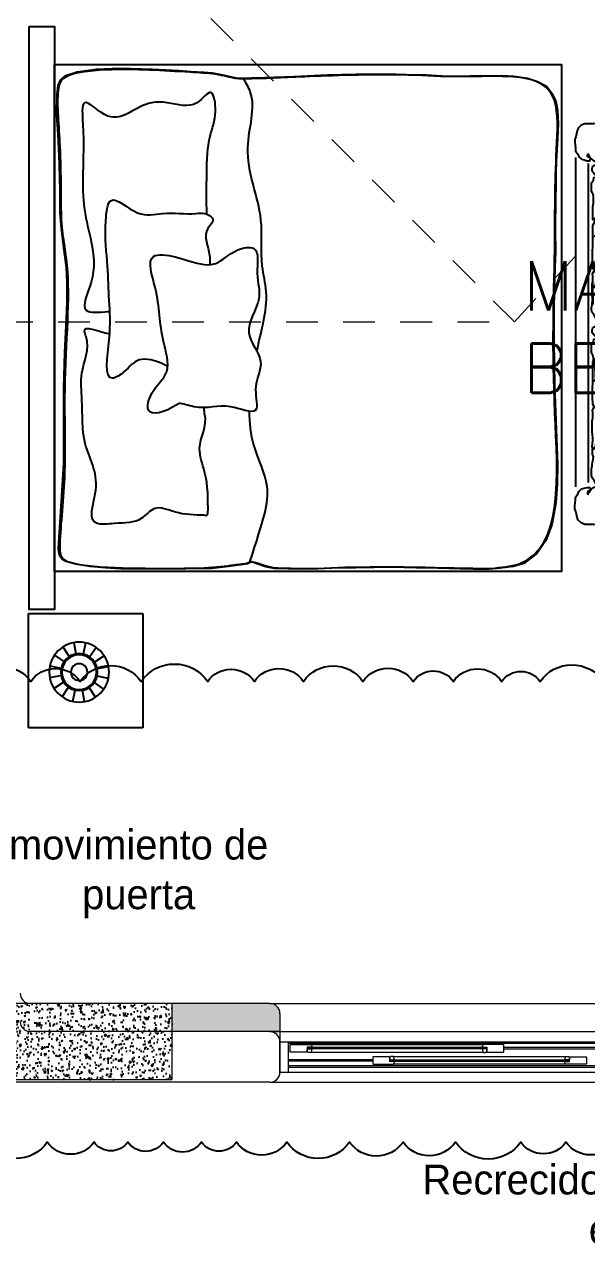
# Model space of a CAD drawing. Header units: metres. Extents: x -232 to 581, y 30 to 789.
# Drawn here: x 233.879 to 236.098, y 656.906 to 661.72 of the extents above; entities that cross this region are included whole.
import ezdxf

# ---------------------------------------------------------------- set-up
doc = ezdxf.new("R2010")
doc.units = ezdxf.units.M
doc.linetypes.add('HIDDEN2', pattern=[0.1875, 0.125, -0.0625])
for name, color, linetype, lineweight in [('A-DOOR', 35, 'Continuous', 5), ('A-WALL', 250, 'Continuous', 20), ('baños', 140, 'Continuous', 0), ('Columnas', 7, 'Continuous', 18), ('cristales', 131, 'Continuous', 0), ('textos', 7, 'Continuous', 0)]:
    doc.layers.add(name, color=color, linetype=linetype, lineweight=lineweight)
doc.layers.add('HATCH', color=8, linetype='Continuous')
doc.layers.add('MOBILIARIOS', color=252, linetype='Continuous')
doc.layers.add('RELLENO SECCION', color=8, linetype='Continuous', lineweight=0, transparency=0.4)
doc.layers.add('Techos 1', color=7, linetype='HIDDEN2', lineweight=9, true_color=0x42391a)
doc.styles.get("Standard").update_dxf_attribs({"font": 'arial.ttf'})

# ---------------------------------------------------------------- blocks, each defined once
blk = doc.blocks.new('21.11.2025 LN09 2DO NIVEL')
at = {"layer": 'A-DOOR', "color": 18, "true_color": 0x000000}
for p, q in [((273.5135, 140.4015), (276.7935, 140.4015)), ((273.5535, 140.3615), (276.7535, 140.3615)), ((273.5875, 140.2415), (273.5875, 140.3615)), ((273.5875, 140.3555), (276.7195, 140.3555)), ((273.5935, 140.349), (273.595, 140.3505)), ((273.5935, 140.322), (273.5935, 140.349)), ((273.595, 140.3205), (273.5935, 140.322)), ((273.595, 140.3505), (273.6756, 140.3505)), ((273.66, 140.3205), (273.595, 140.3205)), ((273.6615, 140.322), (273.66, 140.3205)), ((273.679, 140.3395), (273.6615, 140.3395)), ((273.6615, 140.3395), (273.6615, 140.322)), ((273.6615, 140.3365), (273.6665, 140.3365)), ((273.6615, 140.3365), (273.6665, 140.3365)), ((273.6665, 140.3385), (273.6725, 140.3345)), ((273.6665, 140.3345), (273.6725, 140.3385)), ((274.3563, 140.3195), (273.6747, 140.3195)), ((273.6756, 140.3505), (273.6775, 140.349)), ((273.6756, 140.3505), (274.3554, 140.3505)), ((273.6775, 140.349), (273.6795, 140.341)), ((273.6795, 140.34), (273.679, 140.3395)), ((273.6795, 140.341), (273.6795, 140.34)), ((274.3535, 140.349), (274.3515, 140.341)), ((274.3515, 140.341), (274.3515, 140.34)), ((274.3515, 140.34), (274.352, 140.3395)), ((274.352, 140.3395), (274.3695, 140.3395)), ((274.3554, 140.3505), (274.3535, 140.349)), ((274.436, 140.3505), (274.3554, 140.3505)), ((274.3645, 140.3385), (274.3585, 140.3345)), ((274.3645, 140.3345), (274.3585, 140.3385)), ((274.3695, 140.3365), (274.3645, 140.3365)), ((274.3695, 140.3365), (274.3645, 140.3365)), ((274.3695, 140.3395), (274.3695, 140.322)), ((274.3695, 140.322), (274.371, 140.3205)), ((274.371, 140.3205), (274.436, 140.3205)), ((274.4375, 140.349), (274.436, 140.3505)), ((274.4375, 140.322), (274.436, 140.3205)), ((274.4375, 140.322), (274.4375, 140.349)), ((275.8695, 140.3385), (274.4375, 140.3385)), ((275.8695, 140.3325), (274.4375, 140.3325)), ((273.9195, 140.2905), (273.5875, 140.2905)), ((273.9195, 140.2845), (273.5875, 140.2845)), ((273.5875, 140.2675), (276.7195, 140.2675)), ((273.921, 140.3025), (273.9195, 140.301)), ((273.9195, 140.301), (273.9195, 140.274)), ((273.9195, 140.274), (273.921, 140.2725)), ((273.986, 140.3025), (273.921, 140.3025)), ((273.921, 140.2725), (274.0016, 140.2725)), ((273.9875, 140.301), (273.986, 140.3025)), ((273.9875, 140.2835), (273.9875, 140.301)), ((273.9875, 140.2865), (273.9925, 140.2865)), ((273.9875, 140.2865), (273.9925, 140.2865)), ((274.005, 140.2835), (273.9875, 140.2835)), ((273.9925, 140.2845), (273.9985, 140.2885)), ((273.9925, 140.2885), (273.9985, 140.2845)), ((274.0007, 140.3035), (274.6823, 140.3035)), ((274.0016, 140.2725), (274.0035, 140.2739)), ((274.6814, 140.2725), (274.0016, 140.2725)), ((274.0035, 140.2739), (274.0055, 140.282)), ((274.0055, 140.283), (274.005, 140.2835)), ((274.0055, 140.282), (274.0055, 140.283)), ((274.6775, 140.283), (274.678, 140.2835)), ((274.6775, 140.282), (274.6775, 140.283)), ((274.6795, 140.2739), (274.6775, 140.282)), ((274.678, 140.2835), (274.6955, 140.2835)), ((274.6814, 140.2725), (274.6795, 140.2739)), ((274.762, 140.2725), (274.6814, 140.2725)), ((274.6905, 140.2845), (274.6845, 140.2885)), ((274.6905, 140.2885), (274.6845, 140.2845)), ((274.6955, 140.2865), (274.6905, 140.2865)), ((274.6955, 140.2865), (274.6905, 140.2865)), ((274.6955, 140.301), (274.697, 140.3025)), ((274.6955, 140.2835), (274.6955, 140.301)), ((274.697, 140.3025), (274.762, 140.3025)), ((274.762, 140.3025), (274.7635, 140.301)), ((274.7635, 140.274), (274.762, 140.2725)), ((274.7635, 140.301), (274.7635, 140.274)), ((273.5535, 140.2415), (276.7535, 140.2415)), ((273.5875, 140.2615), (276.7195, 140.2615)), ((273.5135, 140.2015), (276.7935, 140.2015))]:
    blk.add_line(p, q, dxfattribs=at)
for points in [[(273.6615, 140.3365), (273.6665, 140.3365), (273.6665, 140.3365), (273.6615, 140.3365)], [(273.6665, 140.3385), (273.6725, 140.3385), (273.6725, 140.3345), (273.6665, 140.3345)], [(273.6665, 140.3345), (274.3645, 140.3345), (274.3645, 140.3385), (273.6665, 140.3385)], [(273.6665, 140.3385), (274.3645, 140.3385), (274.3645, 140.3345), (273.6665, 140.3345)], [(273.679, 140.3395), (273.667, 140.3395), (273.667, 140.3385), (273.679, 140.3385)], [(273.679, 140.3345), (273.667, 140.3345), (273.667, 140.3335), (273.679, 140.3335)], [(273.6725, 140.3385), (273.6775, 140.3385), (273.6775, 140.3345), (273.6725, 140.3345)], [(274.352, 140.3395), (274.364, 140.3395), (274.364, 140.3385), (274.352, 140.3385)], [(274.352, 140.3345), (274.364, 140.3345), (274.364, 140.3335), (274.352, 140.3335)], [(274.3585, 140.3385), (274.3535, 140.3385), (274.3535, 140.3345), (274.3585, 140.3345)], [(274.3645, 140.3385), (274.3585, 140.3385), (274.3585, 140.3345), (274.3645, 140.3345)], [(274.3695, 140.3365), (274.3645, 140.3365), (274.3645, 140.3365), (274.3695, 140.3365)], [(273.9875, 140.2865), (273.9925, 140.2865), (273.9925, 140.2865), (273.9875, 140.2865)], [(274.6905, 140.2885), (273.9925, 140.2885), (273.9925, 140.2845), (274.6905, 140.2845)], [(274.6905, 140.2845), (273.9925, 140.2845), (273.9925, 140.2885), (274.6905, 140.2885)], [(273.9925, 140.2845), (273.9985, 140.2845), (273.9985, 140.2885), (273.9925, 140.2885)], [(274.005, 140.2885), (273.993, 140.2885), (273.993, 140.2895), (274.005, 140.2895)], [(274.005, 140.2835), (273.993, 140.2835), (273.993, 140.2845), (274.005, 140.2845)], [(273.9985, 140.2845), (274.0035, 140.2845), (274.0035, 140.2885), (273.9985, 140.2885)], [(274.678, 140.2885), (274.69, 140.2885), (274.69, 140.2895), (274.678, 140.2895)], [(274.678, 140.2835), (274.69, 140.2835), (274.69, 140.2845), (274.678, 140.2845)], [(274.6845, 140.2845), (274.6795, 140.2845), (274.6795, 140.2885), (274.6845, 140.2885)], [(274.6905, 140.2845), (274.6845, 140.2845), (274.6845, 140.2885), (274.6905, 140.2885)], [(274.6955, 140.2865), (274.6905, 140.2865), (274.6905, 140.2865), (274.6955, 140.2865)]]:
    blk.add_lwpolyline(points, close=True, dxfattribs=at)
for points in [[(273.6637, 140.321, 0.341999), (273.6617, 140.3225), (273.6615, 140.3228), (273.6615, 140.3325), (273.6625, 140.3335), (273.6795, 140.3335), (273.6795, 140.333), (273.6762, 140.3206, -0.339454), (273.6747, 140.3195), (273.6656, 140.3195, -0.341999)], [(274.3674, 140.321, -0.341999), (274.3693, 140.3225), (274.3695, 140.3228), (274.3695, 140.3325), (274.3685, 140.3335), (274.3515, 140.3335), (274.3515, 140.333), (274.3548, 140.3206, 0.339454), (274.3563, 140.3195), (274.3654, 140.3195, 0.341999)], [(273.9897, 140.302, -0.341999), (273.9877, 140.3005), (273.9875, 140.3001), (273.9875, 140.2905), (273.9885, 140.2895), (274.0055, 140.2895), (274.0055, 140.29), (274.0022, 140.3023, 0.339454), (274.0007, 140.3035), (273.9916, 140.3035, 0.341999)], [(274.6934, 140.302, 0.341999), (274.6953, 140.3005), (274.6955, 140.3001), (274.6955, 140.2905), (274.6945, 140.2895), (274.6775, 140.2895), (274.6775, 140.29), (274.6808, 140.3023, -0.339454), (274.6823, 140.3035), (274.6914, 140.3035, -0.341999)]]:
    blk.add_lwpolyline(points, format="xyb", close=True, dxfattribs=at)
at = {"layer": 'A-WALL', "color": 18, "true_color": 0x000000}
for p, q in [((273.5136, 140.4014), (272.5685, 140.4014)), ((273.5536, 140.2414), (273.5536, 140.3614)), ((273.5136, 140.2014), (272.3685, 140.2014))]:
    blk.add_line(p, q, dxfattribs=at)
for centre, start, end in [((272.5685, 140.4414), 180, 270), ((273.5136, 140.3614), 0, 90), ((273.5136, 140.2414), 270, 0)]:
    blk.add_arc(centre, 0.04, start, end, dxfattribs=at)
at = {"layer": 'cristales', "color": 18, "true_color": 0x000000, "const_width": 0.004}
for points in [[(273.6775, 140.3365), (274.3535, 140.3365)], [(274.6795, 140.2865), (274.0035, 140.2865)]]:
    blk.add_lwpolyline(points, dxfattribs=at)
at = {"layer": 'Techos 1', "color": 18, "true_color": 0x000000}
for p, q in [((270.5753, 147.1015), (274.4785, 143.2014)), ((274.4785, 143.2014), (275.4945, 144.2906)), ((262.3285, 143.2014), (274.4785, 143.2014))]:
    blk.add_line(p, q, dxfattribs=at)
at = {"layer": 'baños', "color": 18, "linetype": 'Continuous', "true_color": 0x000000, "flags": 8}
for tag, p in [('TRADENAME', (265.5139, 159.7825, 0)), ('MODELNUMBER', (265.5139, 159.7825, 0)), ('PRODUCT', (265.5139, 159.7825, 0)), ('MATERIAL', (265.5139, 159.7824, 0)), ('MODELNUMBER', (266.6886, 159.7825, 0)), ('PRODUCT', (266.6886, 159.7825, 0)), ('TRADENAME', (266.6886, 159.7825, 0)), ('MATERIAL', (266.6886, 159.7824, 0))]:
    blk.add_attdef(tag, p, '', height=0.0000254, rotation=180.0001, dxfattribs=at)
at = {"layer": 'textos', "color": 18, "true_color": 0x000000, "insert": (274.5124, 142.9209), "char_height": 0.195, "width": 2.245131, "attachment_point": 7}
blk.add_mtext('{\\Fromans|c0;MASTER BEDROOM 2}', dxfattribs=at)
blk = doc.blocks.new('A$Ca3ef8f56')
at = {"layer": 'MOBILIARIOS'}
for p, q in [((0.0032, 0.1527), (0.0032, 1.4519)), ((0.0532, 0.1694), (0.0532, 1.4284))]:
    blk.add_line(p, q, dxfattribs=at)
for points in [[(0.6249, 1.5324), (0.6212, 1.5434), (0.6126, 1.5544), (0.6016, 1.5556), (0.6004, 1.5666), (0.5906, 1.5776), (0.5796, 1.5825), (0.5637, 1.5837), (0.5527, 1.5837), (0.5417, 1.5849), (0.5307, 1.5849), (0.5197, 1.5862), (0.4977, 1.5862), (0.4867, 1.5837), (0.4757, 1.5837), (0.4647, 1.5849), (0.4537, 1.5874), (0.4402, 1.5874), (0.4231, 1.5837), (0.4121, 1.5837), (0.4011, 1.5825), (0.3889, 1.5825), (0.3766, 1.5862), (0.3534, 1.5862), (0.3412, 1.5849), (0.3302, 1.5837), (0.3143, 1.5849), (0.3033, 1.5874), (0.2519, 1.5874), (0.2409, 1.5886), (0.2299, 1.5886), (0.2177, 1.5862), (0.0868, 1.5862), (0.0746, 1.5849), (0.0391, 1.5849), (0.0245, 1.5788), (0.0122, 1.5678), (0.0086, 1.5568), (0.0061, 1.5446), (0.0037, 1.5336), (0, 1.5226), (0, 1.5116), (0.0012, 1.5006), (0.0024, 1.4884), (0.0024, 1.4774), (0.011, 1.4652), (0.0147, 1.4542), (0.0257, 1.4445), (0.0367, 1.442), (0.0477, 1.4383), (0.0587, 1.4383), (0.0611, 1.4493), (0.0501, 1.4542), (0.0477, 1.464)], [(0.4708, 1.4664), (0.4622, 1.4554), (0.4512, 1.4542), (0.4341, 1.4506), (0.4231, 1.4506), (0.4109, 1.4493), (0.3999, 1.4457), (0.3876, 1.4457), (0.3828, 1.4347), (0.395, 1.4335), (0.4072, 1.4347), (0.4194, 1.4371), (0.4317, 1.4383), (0.4635, 1.4383), (0.4745, 1.4359), (0.516, 1.4359), (0.527, 1.4371), (0.5381, 1.4371), (0.5552, 1.442), (0.5674, 1.4445), (0.5845, 1.4445), (0.5968, 1.4457), (0.6078, 1.4493), (0.609, 1.4603), (0.609, 1.4713), (0.6151, 1.4823), (0.6175, 1.4933), (0.6163, 1.5043), (0.6224, 1.5153), (0.6224, 1.5263), (0.6114, 1.53), (0.6004, 1.5385), (0.5894, 1.5397), (0.5845, 1.5507), (0.5735, 1.552), (0.5442, 1.552)], [(0.5442, 1.5544), (0.5613, 1.5556), (0.5723, 1.5556), (0.5845, 1.5544), (0.5955, 1.5458), (0.6065, 1.5373), (0.6175, 1.5348), (0.6212, 1.5348)], [(0.0501, 1.4677), (0.0563, 1.4567), (0.0636, 1.4457), (0.0758, 1.4371), (0.0905, 1.4371), (0.1064, 1.4359), (0.1174, 1.4371), (0.1333, 1.4396), (0.1492, 1.4396), (0.1602, 1.4359), (0.1981, 1.4359), (0.2152, 1.4371), (0.2262, 1.4347), (0.2385, 1.4322), (0.2507, 1.4335), (0.2617, 1.4347), (0.2727, 1.4359), (0.2837, 1.4371), (0.2972, 1.4383), (0.2996, 1.4493), (0.3106, 1.4542), (0.3216, 1.4567), (0.3241, 1.4677), (0.3143, 1.4787), (0.3069, 1.4884)], [(0.3106, 1.4909), (0.3204, 1.4799), (0.3253, 1.4689), (0.3265, 1.4579), (0.3155, 1.4481), (0.3228, 1.4371), (0.3497, 1.4371), (0.3656, 1.4396), (0.3779, 1.4396), (0.3889, 1.4408), (0.3999, 1.4481), (0.4133, 1.4518), (0.4402, 1.4518), (0.4525, 1.4554), (0.4598, 1.4664), (0.4696, 1.4689)], [(0.0946, 1.3772), (0.0844, 1.3772), (0.0759, 1.3874), (0.0673, 1.3976), (0.0673, 1.4078), (0.0708, 1.4181), (0.081, 1.4232), (0.1822, 1.4232), (0.1924, 1.4146), (0.2026, 1.4129), (0.2129, 1.4129), (0.2197, 1.4027), (0.2129, 1.3925), (0.2112, 1.3806), (0.2112, 1.3397), (0.2078, 1.3294), (0.2026, 1.3192), (0.1975, 1.309), (0.1941, 1.2988), (0.189, 1.2885), (0.1856, 1.2817)], [(0.0844, 1.234), (0.0844, 1.2238), (0.081, 1.2135), (0.0708, 1.205), (0.0708, 1.2579), (0.0725, 1.2715), (0.0725, 1.2988), (0.0708, 1.309), (0.0656, 1.3192), (0.0656, 1.3516), (0.0725, 1.3618), (0.0742, 1.372), (0.0844, 1.3737), (0.0895, 1.3737)], [(0.189, 1.2766), (0.1924, 1.2868), (0.1992, 1.2971), (0.2026, 1.3073), (0.2044, 1.3175), (0.2146, 1.3209), (0.2163, 1.3107), (0.2129, 1.3005), (0.2129, 1.2476), (0.2112, 1.2374), (0.2112, 1.1675), (0.2095, 1.1573), (0.2061, 1.1471), (0.1958, 1.1385), (0.1907, 1.1488), (0.189, 1.159), (0.1822, 1.1658)], [(0.0929, 0.9903), (0.0878, 1.0005), (0.0776, 1.0039), (0.0708, 1.0141), (0.0708, 1.0244), (0.069, 1.0346), (0.069, 1.0857), (0.0708, 1.0959), (0.0708, 1.1829), (0.0776, 1.1948), (0.081, 1.205), (0.0827, 1.2152), (0.0861, 1.2272), (0.0861, 1.2289)], [(0.1822, 1.1641), (0.1856, 1.1471), (0.189, 1.1368), (0.1992, 1.1351), (0.2061, 1.1249), (0.2078, 1.1147), (0.2095, 1.1028), (0.2095, 1.0499), (0.2078, 1.0397), (0.2095, 1.0295), (0.2095, 1.0056), (0.2078, 0.9954), (0.2044, 0.9852), (0.2044, 0.9749), (0.1941, 0.9698), (0.1839, 0.9698), (0.1822, 0.9664), (0.2026, 0.9664), (0.2112, 0.9562), (0.2112, 0.8965), (0.2129, 0.8863), (0.2146, 0.8761), (0.2129, 0.9659), (0.2112, 0.9556), (0.2112, 0.9352), (0.2061, 0.925), (0.1958, 0.9147), (0.1873, 0.9079)], [(0.0946, 0.8761), (0.0861, 0.9659), (0.081, 0.9556), (0.0793, 0.9454), (0.069, 0.9403), (0.0673, 0.9505), (0.069, 0.9607), (0.0708, 0.8727), (0.0708, 0.8829), (0.069, 0.8965), (0.0673, 0.9085), (0.0673, 0.9494), (0.0708, 0.9613), (0.0708, 0.9818), (0.069, 0.992), (0.0742, 1.0022), (0.0844, 1.0005), (0.0878, 0.9903), (0.0895, 0.9869)], [(0.2112, 0.8449), (0.2112, 0.8346), (0.2044, 0.8244), (0.1941, 0.8159), (0.0827, 0.8159), (0.0759, 0.8295), (0.0673, 0.8397), (0.0656, 0.85), (0.0656, 0.8602), (0.0673, 0.8704), (0.0673, 0.8806), (0.0708, 0.8909), (0.0725, 0.9079), (0.069, 0.9181), (0.069, 0.9386), (0.081, 0.9403), (0.0827, 0.959), (0.0895, 0.8693), (0.0998, 0.871), (0.0981, 0.8744)], [(0.1873, 0.9028), (0.1958, 0.913), (0.2061, 0.9147), (0.2112, 0.9045), (0.2112, 0.8517), (0.2095, 0.8414), (0.2061, 0.8312), (0.1958, 0.8244)], [(0.0946, 0.74), (0.0844, 0.74), (0.0759, 0.7502), (0.0673, 0.7604), (0.0673, 0.7707), (0.0708, 0.7809), (0.081, 0.786), (0.1822, 0.786), (0.1924, 0.7775), (0.2026, 0.7758), (0.2129, 0.7758), (0.2197, 0.7656), (0.2129, 0.7553), (0.2112, 0.7434), (0.2112, 0.7025), (0.2078, 0.6923), (0.2026, 0.6821), (0.1975, 0.6718), (0.1941, 0.6616), (0.189, 0.6514), (0.1856, 0.6446)], [(0.0844, 0.5968), (0.0844, 0.5866), (0.081, 0.5764), (0.0708, 0.5679), (0.0708, 0.6207), (0.0725, 0.6343), (0.0725, 0.6616), (0.0708, 0.6718), (0.0656, 0.6821), (0.0656, 0.7144), (0.0725, 0.7247), (0.0742, 0.7349), (0.0844, 0.7366), (0.0895, 0.7366)], [(0.189, 0.6394), (0.1924, 0.6497), (0.1992, 0.6599), (0.2026, 0.6701), (0.2044, 0.6803), (0.2146, 0.6838), (0.2163, 0.6735), (0.2129, 0.6633), (0.2129, 0.6105), (0.2112, 0.6002), (0.2112, 0.6304), (0.2095, 0.6201), (0.2061, 0.6099), (0.1958, 0.6014), (0.1907, 0.6116), (0.189, 0.6218), (0.1822, 0.6287)], [(0.0929, 0.4531), (0.0878, 0.4633), (0.0776, 0.4668), (0.0708, 0.477), (0.0708, 0.4872), (0.069, 0.4974), (0.069, 0.5486), (0.0708, 0.5588), (0.0708, 0.6457), (0.0776, 0.6576), (0.081, 0.5679), (0.0827, 0.5781), (0.0861, 0.59), (0.0861, 0.5917)], [(0.1822, 0.627), (0.1856, 0.6099), (0.189, 0.5997), (0.1992, 0.598), (0.2061, 0.5878), (0.2078, 0.5775), (0.2095, 0.5656), (0.2095, 0.5128), (0.2078, 0.5025), (0.2095, 0.4923), (0.2095, 0.4685), (0.2078, 0.4582), (0.2044, 0.448), (0.2044, 0.4378), (0.1941, 0.4327), (0.1839, 0.4327), (0.1822, 0.4293), (0.2026, 0.4293), (0.2112, 0.419), (0.2112, 0.3594), (0.2129, 0.3492), (0.2146, 0.3389), (0.2129, 0.3287), (0.2112, 0.3185), (0.2112, 0.298), (0.2061, 0.2878), (0.1958, 0.2776), (0.1873, 0.2708)], [(0.0946, 0.3389), (0.0861, 0.3287), (0.081, 0.3185), (0.0793, 0.3083), (0.069, 0.3031), (0.0673, 0.3134), (0.069, 0.3236), (0.0708, 0.3355), (0.0708, 0.3457), (0.069, 0.3594), (0.0673, 0.3713), (0.0673, 0.4122), (0.0708, 0.4241), (0.0708, 0.4446), (0.069, 0.4548), (0.0742, 0.465), (0.0844, 0.4633), (0.0878, 0.4531), (0.0895, 0.4497)], [(0.2112, 0.1926), (0.2112, 0.1824), (0.2044, 0.1721), (0.1941, 0.1636), (0.0827, 0.1636), (0.0759, 0.1772), (0.0673, 0.1875), (0.0656, 0.1977), (0.0656, 0.223), (0.0673, 0.2333), (0.0673, 0.2435), (0.0708, 0.2537), (0.0725, 0.2708), (0.069, 0.281), (0.069, 0.3014), (0.081, 0.3031), (0.0827, 0.3219), (0.0895, 0.3321), (0.0998, 0.3338), (0.0981, 0.3372)], [(0.1873, 0.2656), (0.1958, 0.2759), (0.2061, 0.2776), (0.2112, 0.2673), (0.2112, 0.1994), (0.2095, 0.1892), (0.2061, 0.179), (0.1958, 0.1721)], [(0.6249, 0.0562), (0.6212, 0.0452), (0.6126, 0.0342), (0.6016, 0.033), (0.6004, 0.022), (0.5906, 0.011), (0.5796, 0.0061), (0.5637, 0.0049), (0.5527, 0.0049), (0.5417, 0.0037), (0.5307, 0.0037), (0.5197, 0.0024), (0.4977, 0.0024), (0.4867, 0.0049), (0.4757, 0.0049), (0.4647, 0.0037), (0.4537, 0.0012), (0.4402, 0.0012), (0.4231, 0.0049), (0.4121, 0.0049), (0.4011, 0.0061), (0.3889, 0.0061), (0.3766, 0.0024), (0.3534, 0.0024), (0.3412, 0.0037), (0.3302, 0.0049), (0.3143, 0.0037), (0.3033, 0.0012), (0.2519, 0.0012), (0.2409, 0), (0.2299, 0), (0.2177, 0.0024), (0.0868, 0.0024), (0.0746, 0.0037), (0.0391, 0.0037), (0.0245, 0.0098), (0.0122, 0.0208), (0.0086, 0.0318), (0.0061, 0.044), (0.0037, 0.055), (0, 0.066), (0, 0.077), (0.0012, 0.088), (0.0024, 0.1002), (0.0024, 0.1112), (0.011, 0.1234), (0.0147, 0.1344), (0.0257, 0.1441), (0.0367, 0.1466), (0.0477, 0.1503), (0.0587, 0.1503), (0.0611, 0.1393), (0.0501, 0.1344), (0.0477, 0.1246)], [(0.0501, 0.1209), (0.0563, 0.1319), (0.0636, 0.1429), (0.0758, 0.1515), (0.0905, 0.1515), (0.1064, 0.1527), (0.1174, 0.1515), (0.1333, 0.149), (0.1492, 0.149), (0.1602, 0.1527), (0.1981, 0.1527), (0.2152, 0.1515), (0.2262, 0.1539), (0.2385, 0.1564), (0.2507, 0.1551), (0.2617, 0.1539), (0.2727, 0.1527), (0.2837, 0.1515), (0.2972, 0.1503), (0.2996, 0.1393), (0.3106, 0.1344), (0.3216, 0.1319), (0.3241, 0.1209), (0.3143, 0.1099), (0.3069, 0.1002)], [(0.3106, 0.0977), (0.3204, 0.1087), (0.3253, 0.1197), (0.3265, 0.1307), (0.3155, 0.1405), (0.3228, 0.1515), (0.3497, 0.1515), (0.3656, 0.149), (0.3779, 0.149), (0.3889, 0.1478), (0.3999, 0.1405), (0.4133, 0.1368), (0.4402, 0.1368), (0.4525, 0.1332), (0.4598, 0.1222), (0.4696, 0.1197)], [(0.4708, 0.1222), (0.4622, 0.1332), (0.4512, 0.1344), (0.4341, 0.138), (0.4231, 0.138), (0.4109, 0.1393), (0.3999, 0.1429), (0.3876, 0.1429), (0.3828, 0.1539), (0.395, 0.1551), (0.4072, 0.1539), (0.4194, 0.1515), (0.4317, 0.1503), (0.4635, 0.1503), (0.4745, 0.1527), (0.516, 0.1527), (0.527, 0.1515), (0.5381, 0.1515), (0.5552, 0.1466), (0.5674, 0.1441), (0.5845, 0.1441), (0.5968, 0.1429), (0.6078, 0.1393), (0.609, 0.1283), (0.609, 0.1173), (0.6151, 0.1063), (0.6175, 0.0953), (0.6163, 0.0843), (0.6224, 0.0733), (0.6224, 0.0623), (0.6114, 0.0586), (0.6004, 0.0501), (0.5894, 0.0489), (0.5845, 0.0379), (0.5735, 0.0366), (0.5442, 0.0366)], [(0.5442, 0.0342), (0.5613, 0.033), (0.5723, 0.033), (0.5845, 0.0342), (0.5955, 0.0428), (0.6065, 0.0513), (0.6175, 0.0537), (0.6212, 0.0537)]]:
    blk.add_lwpolyline(points, dxfattribs=at)
for centre in [(-0.3846, 1.1107), (-0.3846, 0.4779)]:
    blk.add_arc(centre, 1.0261, 342.0399, 17.9601, dxfattribs=at)
blk = doc.blocks.new('A$Cb50f4bf1')
at = {"layer": 'MOBILIARIOS'}
for p, q in [((0.45, 0.45), (0, 0.45)), ((0, 0.45), (0, 0)), ((0.45, 0), (0.45, 0.45)), ((0.1635, 0.348), (0.1893, 0.3107)), ((0.2058, 0.3663), (0.2154, 0.322)), ((0.2519, 0.3671), (0.2438, 0.3224)), ((0.2948, 0.3501), (0.2703, 0.312)), ((0.1314, 0.3148), (0.1695, 0.2902)), ((0.328, 0.318), (0.2907, 0.2922)), ((0.1144, 0.2719), (0.1591, 0.2638)), ((0.3463, 0.2757), (0.302, 0.2661)), ((0.1152, 0.2258), (0.1595, 0.2353)), ((0.1335, 0.1834), (0.1708, 0.2092)), ((0.3301, 0.1867), (0.292, 0.2112)), ((0.3471, 0.2296), (0.3025, 0.2377)), ((0.1667, 0.1514), (0.1913, 0.1895)), ((0.2096, 0.1344), (0.2177, 0.179)), ((0.2557, 0.1352), (0.2462, 0.1795)), ((0.2981, 0.1535), (0.2723, 0.1908)), ((0, 0), (0.45, 0))]:
    blk.add_line(p, q, dxfattribs=at)
for radius in [0.1182, 0.0729, 0.0684, 0.0328]:
    blk.add_circle((0.2308, 0.2507), radius, dxfattribs=at)
blk = doc.blocks.new('A$C89702949')
at = {"layer": 'HATCH'}
h = blk.add_hatch(dxfattribs=at)
h.set_pattern_fill('AR-CONC', color=256, scale=0.00032)
h.set_pattern_definition([(50, (114.33107, 55.238796), (0.058299094, -0.005100507), [0.006096, -0.067056]), (355, (114.33107, 55.238796), (-0.011277895, 0.06113819), [0.0048768, -0.053644987]), (100.451445, (114.33593, 55.23837), (0.0470212, 0.05603768), [0.005180803, -0.056988878]), (46.1842, (114.33107, 55.25505), (0.086745293, -0.013453545), [0.009144, -0.100584]), (96.63556, (114.3383, 55.25393), (0.07596932, 0.07917636), [0.00777121, -0.085483395]), (351.18415, (114.33107, 55.25505), (0.07596932, 0.07917636), [0.00731519, -0.080467114]), (21, (114.3392, 55.25099), (0.048516605, -0.032724863), [0.006096, -0.067056]), (326, (114.3392, 55.25099), (0.01977665, 0.05894015), [0.0048768, -0.0536448]), (71.451445, (114.34324, 55.24826), (0.068293254, 0.026215286), [0.005180803, -0.05698878]), (37.5, (114.331071, 55.238796), (0.000988353, 0.0270576124), [0, -0.05299456, 0, -0.0544576, 0, -0.053848]), (7.5, (114.33107, 55.238796), (0.021382292, 0.032057784), [0, -0.03104896, 0, -0.05177536, 0, -0.0205232]), (327.5, (114.312946, 55.238796), (0.0433889905, -0.001833198), [0, -0.02032, 0, -0.0633984, 0, -0.0841248]), (317.5, (114.304818, 55.238796), (0.047401338, 0.008136477), [0, -0.026416, 0, -0.04210304, 0, -0.0597408])])
h.paths.add_polyline_path([(15.3, 0.3), (15.3, 0), (16.1, 0), (16.1, 0.3)])
at = {"layer": 'Columnas'}
blk.add_lwpolyline([(15.3, 0.3), (15.3, 0), (16.1, 0), (16.1, 0.3)], close=True, dxfattribs=at)
blk = doc.blocks.new('20.03.2026 LN 09 SEGUNDO NIVEL ARQ')
at = {"layer": 'RELLENO SECCION'}
h = blk.add_hatch(color=5, dxfattribs=at)
h.dxf.hatch_style = 1
edge = h.paths.add_edge_path()
edge.add_arc((95.9059, -62.1477), 0.04, 270, 360, ccw=False)
edge.add_line((95.9059, -62.1877), (95.0609, -62.1877))
edge.add_arc((95.0609, -62.2277), 0.04, 90, 180)
edge.add_line((95.0209, -62.2277), (95.0209, -62.2986))
edge.add_line((95.0209, -62.2986), (95.2458, -62.2986))
edge.add_line((95.2458, -62.2986), (95.2459, -62.2377))
edge.add_line((95.2459, -62.2377), (95.9959, -62.2377))
edge.add_line((95.9959, -62.2377), (96.0459, -62.2377))
edge.add_line((96.0459, -62.2377), (96.0459, -61.2986))
edge.add_line((96.0459, -61.2986), (95.9859, -61.2986))
edge.add_arc((95.9859, -61.3386), 0.04, 90, 180)
edge.add_line((95.9459, -61.3386), (95.9459, -62.1477))
edge = h.paths.add_edge_path()
edge.add_arc((91.7809, -62.2277), 0.04, 360, 450)
edge.add_line((91.7809, -62.1877), (91.3959, -62.1877))
edge.add_line((91.3959, -62.1877), (91.3959, -62.2986))
edge.add_line((91.3959, -62.2986), (91.8209, -62.2986))
edge.add_line((91.8209, -62.2986), (91.8209, -62.2277))
at = {"layer": 'A-DOOR', "color": 5}
for p, q in [((91.8209, -62.2986), (95.021, -62.2986)), ((91.8209, -62.3386), (95.0209, -62.3386)), ((91.8549, -62.4586), (91.8549, -62.3386)), ((91.8549, -62.3446), (94.9869, -62.3446)), ((91.8609, -62.3511), (91.8624, -62.3496)), ((91.8609, -62.3781), (91.8609, -62.3511)), ((91.8624, -62.3796), (91.8609, -62.3781)), ((91.8624, -62.3496), (91.9431, -62.3496)), ((91.9274, -62.3796), (91.8624, -62.3796)), ((91.9289, -62.3781), (91.9274, -62.3796)), ((91.9464, -62.3606), (91.9289, -62.3606)), ((91.9289, -62.3606), (91.9289, -62.3781)), ((91.9289, -62.3636), (91.9339, -62.3636)), ((91.9289, -62.3636), (91.9339, -62.3636)), ((91.9339, -62.3616), (91.9399, -62.3656)), ((91.9339, -62.3656), (91.9399, -62.3616)), ((92.6237, -62.3806), (91.9422, -62.3806)), ((91.9431, -62.3496), (91.9449, -62.3511)), ((91.9431, -62.3496), (92.6228, -62.3496)), ((91.9449, -62.3511), (91.9469, -62.3591)), ((91.9469, -62.3601), (91.9464, -62.3606)), ((91.9469, -62.3591), (91.9469, -62.3601)), ((92.6209, -62.3511), (92.6189, -62.3591)), ((92.6189, -62.3591), (92.6189, -62.3601)), ((92.6189, -62.3601), (92.6194, -62.3606)), ((92.6194, -62.3606), (92.6369, -62.3606)), ((92.6228, -62.3496), (92.6209, -62.3511)), ((92.7034, -62.3496), (92.6228, -62.3496)), ((92.6319, -62.3616), (92.6259, -62.3656)), ((92.6319, -62.3656), (92.6259, -62.3616)), ((92.6369, -62.3636), (92.6319, -62.3636)), ((92.6369, -62.3636), (92.6319, -62.3636)), ((92.6369, -62.3606), (92.6369, -62.3781)), ((92.6369, -62.3781), (92.6384, -62.3796)), ((92.6384, -62.3796), (92.7034, -62.3796)), ((92.7049, -62.3511), (92.7034, -62.3496)), ((92.7049, -62.3781), (92.7034, -62.3796)), ((92.7049, -62.3781), (92.7049, -62.3511)), ((94.1369, -62.3616), (92.7049, -62.3616)), ((94.1369, -62.3676), (92.7049, -62.3676)), ((92.1869, -62.4096), (91.8549, -62.4096)), ((92.1869, -62.4156), (91.8549, -62.4156)), ((92.1884, -62.3976), (92.1869, -62.3991)), ((92.1869, -62.3991), (92.1869, -62.4261)), ((92.1869, -62.4261), (92.1884, -62.4276)), ((92.2534, -62.3976), (92.1884, -62.3976)), ((92.1884, -62.4276), (92.2691, -62.4276)), ((92.2549, -62.3991), (92.2534, -62.3976)), ((92.2549, -62.4166), (92.2549, -62.3991)), ((92.2549, -62.4136), (92.2599, -62.4136)), ((92.2549, -62.4136), (92.2599, -62.4136)), ((92.2724, -62.4166), (92.2549, -62.4166)), ((92.2599, -62.4156), (92.2659, -62.4116)), ((92.2599, -62.4116), (92.2659, -62.4156)), ((92.2682, -62.3966), (92.9497, -62.3966)), ((92.2691, -62.4276), (92.2709, -62.4262)), ((92.9488, -62.4276), (92.2691, -62.4276)), ((92.2709, -62.4262), (92.2729, -62.4181)), ((92.2729, -62.4171), (92.2724, -62.4166)), ((92.2729, -62.4181), (92.2729, -62.4171)), ((92.9449, -62.4171), (92.9454, -62.4166)), ((92.9449, -62.4181), (92.9449, -62.4171)), ((92.9469, -62.4262), (92.9449, -62.4181)), ((92.9454, -62.4166), (92.9629, -62.4166)), ((92.9488, -62.4276), (92.9469, -62.4262)), ((93.0294, -62.4276), (92.9488, -62.4276)), ((92.9579, -62.4156), (92.9519, -62.4116)), ((92.9579, -62.4116), (92.9519, -62.4156)), ((92.9629, -62.4136), (92.9579, -62.4136)), ((92.9629, -62.4136), (92.9579, -62.4136)), ((92.9629, -62.3991), (92.9644, -62.3976)), ((92.9629, -62.4166), (92.9629, -62.3991)), ((92.9644, -62.3976), (93.0294, -62.3976)), ((93.0294, -62.3976), (93.0309, -62.3991)), ((93.0309, -62.4261), (93.0294, -62.4276)), ((93.0309, -62.3991), (93.0309, -62.4261)), ((91.8209, -62.4586), (95.0209, -62.4586)), ((91.8549, -62.4326), (94.9869, -62.4326)), ((91.8549, -62.4386), (94.9869, -62.4386)), ((91.7809, -62.4986), (95.0609, -62.4986))]:
    blk.add_line(p, q, dxfattribs=at)
for points in [[(91.9289, -62.3636), (91.9339, -62.3636), (91.9339, -62.3636), (91.9289, -62.3636)], [(91.9339, -62.3616), (91.9399, -62.3616), (91.9399, -62.3656), (91.9339, -62.3656)], [(91.9339, -62.3656), (92.6319, -62.3656), (92.6319, -62.3616), (91.9339, -62.3616)], [(91.9339, -62.3616), (92.6319, -62.3616), (92.6319, -62.3656), (91.9339, -62.3656)], [(91.9464, -62.3606), (91.9344, -62.3606), (91.9344, -62.3616), (91.9464, -62.3616)], [(91.9464, -62.3656), (91.9344, -62.3656), (91.9344, -62.3666), (91.9464, -62.3666)], [(91.9399, -62.3616), (91.9449, -62.3616), (91.9449, -62.3656), (91.9399, -62.3656)], [(92.6194, -62.3606), (92.6314, -62.3606), (92.6314, -62.3616), (92.6194, -62.3616)], [(92.6194, -62.3656), (92.6314, -62.3656), (92.6314, -62.3666), (92.6194, -62.3666)], [(92.6259, -62.3616), (92.6209, -62.3616), (92.6209, -62.3656), (92.6259, -62.3656)], [(92.6319, -62.3616), (92.6259, -62.3616), (92.6259, -62.3656), (92.6319, -62.3656)], [(92.6369, -62.3636), (92.6319, -62.3636), (92.6319, -62.3636), (92.6369, -62.3636)], [(92.2549, -62.4136), (92.2599, -62.4136), (92.2599, -62.4136), (92.2549, -62.4136)], [(92.9579, -62.4116), (92.2599, -62.4116), (92.2599, -62.4156), (92.9579, -62.4156)], [(92.9579, -62.4156), (92.2599, -62.4156), (92.2599, -62.4116), (92.9579, -62.4116)], [(92.2599, -62.4156), (92.2659, -62.4156), (92.2659, -62.4116), (92.2599, -62.4116)], [(92.2724, -62.4116), (92.2604, -62.4116), (92.2604, -62.4106), (92.2724, -62.4106)], [(92.2724, -62.4166), (92.2604, -62.4166), (92.2604, -62.4156), (92.2724, -62.4156)], [(92.2659, -62.4156), (92.2709, -62.4156), (92.2709, -62.4116), (92.2659, -62.4116)], [(92.9454, -62.4116), (92.9574, -62.4116), (92.9574, -62.4106), (92.9454, -62.4106)], [(92.9454, -62.4166), (92.9574, -62.4166), (92.9574, -62.4156), (92.9454, -62.4156)], [(92.9519, -62.4156), (92.9469, -62.4156), (92.9469, -62.4116), (92.9519, -62.4116)], [(92.9579, -62.4156), (92.9519, -62.4156), (92.9519, -62.4116), (92.9579, -62.4116)], [(92.9629, -62.4136), (92.9579, -62.4136), (92.9579, -62.4136), (92.9629, -62.4136)]]:
    blk.add_lwpolyline(points, close=True, dxfattribs=at)
for points in [[(91.9311, -62.3791, 0.341999), (91.9291, -62.3776), (91.9289, -62.3773), (91.9289, -62.3676), (91.9299, -62.3666), (91.9469, -62.3666), (91.9469, -62.3671), (91.9436, -62.3795, -0.339454), (91.9422, -62.3806), (91.933, -62.3806, -0.341999)], [(92.6348, -62.3791, -0.341999), (92.6367, -62.3776), (92.6369, -62.3773), (92.6369, -62.3676), (92.6359, -62.3666), (92.6189, -62.3666), (92.6189, -62.3671), (92.6222, -62.3795, 0.339454), (92.6237, -62.3806), (92.6328, -62.3806, 0.341999)], [(92.2571, -62.3981, -0.341999), (92.2551, -62.3996), (92.2549, -62.3999), (92.2549, -62.4096), (92.2559, -62.4106), (92.2729, -62.4106), (92.2729, -62.4101), (92.2696, -62.3977, 0.339454), (92.2682, -62.3966), (92.259, -62.3966, 0.341999)], [(92.9608, -62.3981, 0.341999), (92.9627, -62.3996), (92.9629, -62.3999), (92.9629, -62.4096), (92.9619, -62.4106), (92.9449, -62.4106), (92.9449, -62.4101), (92.9482, -62.3977, -0.339454), (92.9497, -62.3966), (92.9588, -62.3966, -0.341999)]]:
    blk.add_lwpolyline(points, format="xyb", close=True, dxfattribs=at)
at = {"layer": 'A-WALL', "color": 5}
for p, q in [((91.7809, -62.1877), (91.3959, -62.1877)), ((91.8209, -62.2277), (91.8209, -62.4586)), ((91.8209, -62.2986), (91.3959, -62.2986)), ((91.821, -62.4586), (91.821, -62.3386)), ((91.781, -62.4986), (90.6359, -62.4986))]:
    blk.add_line(p, q, dxfattribs=at)
blk.add_lwpolyline([(91.7809, -62.1877), (95.0609, -62.1877)], dxfattribs=at)
for centre, start, end in [((90.8359, -62.1477), 180, 270), ((91.7809, -62.2277), 360, 90), ((91.781, -62.4586), 270, 0)]:
    blk.add_arc(centre, 0.04, start, end, dxfattribs=at)
at = {"layer": 'cristales', "color": 5, "const_width": 0.004}
for points in [[(91.9449, -62.3636), (92.6209, -62.3636)], [(92.9469, -62.4136), (92.2709, -62.4136)]]:
    blk.add_lwpolyline(points, dxfattribs=at)
at = {"layer": 'MOBILIARIOS', "color": 5}
for points in [[(90.8314, -58.3335), (90.9314, -58.3335), (90.9314, -60.6335), (90.8314, -60.6335)], [(90.9314, -58.4835), (92.9314, -58.4835), (92.9314, -60.4835), (90.9314, -60.4835)], [(90.9475, -60.392), (90.9632, -60.1446), (90.968, -60.0564), (90.9689, -59.8121), (90.9689, -59.7608), (90.9727, -59.6182), (90.9793, -59.4866), (90.9812, -59.421), (90.9812, -59.3412), (90.9784, -59.2851), (90.967, -59.1967), (90.9584, -59.1289), (90.9537, -59.07), (90.9537, -58.974), (90.9527, -58.936), (90.9508, -58.8742), (90.9461, -58.7592), (90.9404, -58.6822), (90.9423, -58.6021), (90.9461, -58.5669), (90.9556, -58.5451), (90.9765, -58.527), (91.0202, -58.5127), (91.0966, -58.5023), (91.1896, -58.4985), (91.3162, -58.5023), (91.4225, -58.508), (91.4703, -58.5118), (91.5206, -58.5137), (91.5538, -58.5166), (91.5937, -58.5251), (91.6288, -58.5327), (91.6554, -58.5375), (91.7614, -58.5356), (91.8775, -58.5308), (92.0085, -58.5242), (92.1743, -58.5204), (92.2795, -58.5218), (92.3196, -58.5234), (92.3973, -58.5251), (92.4804, -58.5293), (92.5197, -58.5301), (92.5716, -58.5285), (92.62, -58.5285), (92.6969, -58.5276), (92.7434, -58.5302), (92.7977, -58.5378), (92.8378, -58.5503), (92.8721, -58.5696), (92.8938, -58.5963), (92.9089, -58.629), (92.9156, -58.6633), (92.9181, -58.7168), (92.9164, -58.7762), (92.9139, -58.8205), (92.9114, -58.866), (92.9097, -58.9095), (92.9089, -58.9606), (92.908, -59.0108), (92.9072, -59.1363), (92.908, -59.2241), (92.9055, -59.2818), (92.9022, -59.4413), (92.9022, -59.576), (92.9038, -59.7509), (92.9114, -59.9237), (92.9156, -60.0609), (92.9148, -60.1387), (92.9089, -60.2127), (92.8938, -60.2997), (92.8704, -60.3616), (92.8345, -60.4126), (92.7835, -60.4519), (92.7405, -60.4637), (92.6904, -60.4712), (92.6319, -60.4763), (92.5332, -60.4729), (92.4433, -60.4704), (92.358, -60.4687), (92.2652, -60.4671), (92.1184, -60.4688), (92.024, -60.4705), (91.9709, -60.473), (91.9157, -60.4747), (91.8539, -60.4738), (91.7995, -60.4713), (91.7658, -60.4655), (91.7231, -60.4504), (91.7081, -60.4462), (91.693, -60.4529), (91.6278, -60.4621), (91.5522, -60.4713), (91.4494, -60.473), (91.281, -60.4738), (91.1929, -60.473), (91.1318, -60.4696), (91.0725, -60.4638), (91.0148, -60.4554), (90.977, -60.4437), (90.9611, -60.4353), (90.9519, -60.4236), (90.9486, -60.4044)]]:
    blk.add_lwpolyline(points, close=True, dxfattribs=at)
blk.add_arc((91.5279, -60.2533), 0.00932, 244.4366, 348.7327, dxfattribs=at)
for points, knots in [([(91.6778, -58.5398), (91.6778, -58.5398), (91.6778, -58.5398), (91.6778, -58.5398), (91.6761, -58.5398), (91.6413, -58.5398), (91.5714, -58.5194), (91.3995, -58.5113), (91.1924, -58.4955), (90.9617, -58.5194), (90.936, -58.6049), (90.9617, -58.8548), (90.9491, -59.126), (91.002, -59.315), (90.9617, -59.7365), (90.9803, -60.0982), (90.9468, -60.3727), (90.9617, -60.4713), (91.3541, -60.4713), (91.5405, -60.4713), (91.6823, -60.4515), (91.6956, -60.4515), (91.7111, -60.4396), (91.7814, -60.4713), (91.8461, -60.4713), (91.967, -60.4713)], [2.895366, 2.895366, 2.895366, 2.895366, 2.896475, 3.053535, 3.138588, 3.190252, 3.29358, 3.393683, 3.686394, 3.848283, 3.942303, 4.166996, 4.499824, 4.847407, 5.433591, 5.797126, 6.093613, 6.186669, 6.495546, 6.666013, 6.828452, 7.059973, 7.190877, 7.299822, 7.383928, 7.383928, 7.383928, 7.383928]), ([(92.9058, -59.2153), (92.9058, -59.0834), (92.9058, -58.8877), (92.9266, -58.5912), (92.7954, -58.5194), (92.5181, -58.5371), (92.2919, -58.5194), (91.8669, -58.532), (91.7701, -58.5398), (91.6778, -58.5398)], [0, 0, 0, 0, 0.418295, 0.63409, 0.877661, 1.085184, 1.239382, 1.462689, 1.680419, 1.680419, 1.680419, 1.680419]), ([(91.7302, -59.6159), (91.7451, -59.5366), (91.7844, -59.4252), (91.7391, -59.2492), (91.7657, -59.0675), (91.6563, -58.8357), (91.736, -58.6361), (91.6875, -58.5564), (91.6761, -58.5398)], [0.780746, 0.780746, 0.780746, 0.780746, 1.031047, 1.138144, 1.338216, 1.638789, 1.87051, 1.932727, 1.932727, 1.932727, 1.932727]), ([(91.532, -59.0712), (91.5317, -59.0235), (91.5311, -58.9127), (91.5352, -58.7732), (91.5743, -58.6902), (91.5567, -58.5604), (91.4836, -58.667), (91.4032, -58.6336), (91.2652, -58.6274), (91.1713, -58.749), (91.0328, -58.5883), (91.0497, -58.7783), (91.0419, -58.8896), (91.0432, -59.0518), (91.0813, -59.1903), (91.0974, -59.3264), (91.017, -59.4706), (91.1125, -59.4605), (91.1472, -59.4575), (91.1497, -59.4572)], [0, 0, 0, 0, 0.152599, 0.305824, 0.413498, 0.490111, 0.57095, 0.695693, 0.751084, 0.933009, 1.04478, 1.135217, 1.336369, 1.489125, 1.623798, 1.783333, 1.909904, 2.000264, 2.007333, 2.007333, 2.007333, 2.007333]), ([(91.3784, -59.6751), (91.3575, -59.6637), (91.3219, -59.6475), (91.2524, -59.6431), (91.2174, -59.6911), (91.1196, -59.7554), (91.1575, -59.542), (91.1461, -59.4235), (91.1424, -59.2648), (91.1268, -59.1537), (91.1453, -58.9757), (91.2583, -59.0932), (91.367, -59.0619), (91.4587, -59.0774), (91.5249, -59.0659), (91.5715, -59.0962), (91.5085, -59.1487), (91.5463, -59.2136), (91.5448, -59.2612), (91.544, -59.2736)], [0.032571, 0.032571, 0.032571, 0.032571, 0.107712, 0.156224, 0.235226, 0.291111, 0.451247, 0.617718, 0.770472, 0.95788, 1.036962, 1.155398, 1.259301, 1.397905, 1.433881, 1.478271, 1.518706, 1.629903, 1.669516, 1.669516, 1.669516, 1.669516]), ([(91.4228, -59.8204), (91.4378, -59.8214), (91.5318, -59.8534), (91.5931, -59.8083), (91.7494, -59.8796), (91.7087, -59.7466), (91.7741, -59.654), (91.6605, -59.5379), (91.7597, -59.413), (91.7209, -59.3221), (91.7462, -59.1924), (91.6327, -59.214), (91.5564, -59.3021), (91.442, -59.2432), (91.2833, -59.2226), (91.3505, -59.4095), (91.3425, -59.5342), (91.3993, -59.7003), (91.3151, -59.7595), (91.2831, -59.8759), (91.3604, -59.8618), (91.4228, -59.8204)], [0.483205, 0.483205, 0.483205, 0.483205, 0.53364, 0.686105, 0.79098, 0.874215, 0.993951, 1.121456, 1.272938, 1.391058, 1.496021, 1.56567, 1.671481, 1.841411, 1.931504, 2.070402, 2.301906, 2.427526, 2.537167, 2.607901, 2.719001, 2.719001, 2.719001, 2.719001]), ([(92.6545, -60.4713), (92.6935, -60.4678), (92.946, -60.4447), (92.8898, -59.7906), (92.9004, -59.4101), (92.9058, -59.2153)], [0, 0, 0, 0, 0.117685, 0.761841, 1.437924, 1.437924, 1.437924, 1.437924]), ([(91.5239, -60.2617), (91.4851, -60.2611), (91.4202, -60.2601), (91.3262, -60.2166), (91.2682, -60.2948), (91.1946, -60.2902), (91.0473, -60.308), (91.1289, -60.124), (91.0345, -59.9897), (91.045, -59.8283), (91.0279, -59.688), (91.076, -59.6004), (91.0349, -59.5057), (91.1023, -59.5352), (91.1491, -59.5464)], [0, 0, 0, 0, 0.125513, 0.209774, 0.279098, 0.385114, 0.440556, 0.579971, 0.776155, 0.956632, 1.067828, 1.221054, 1.242986, 1.352802, 1.352802, 1.352802, 1.352802]), ([(91.537, -60.2551), (91.5374, -60.2001), (91.538, -60.1137), (91.4846, -59.9819), (91.5377, -59.9103), (91.5225, -59.8543), (91.5215, -59.8374)], [0, 0, 0, 0, 0.1739603, 0.2732689, 0.4204064, 0.4281347, 0.4281347, 0.4281347, 0.4281347]), ([(91.7023, -60.4461), (91.7561, -60.2792), (91.797, -60.1567), (91.7121, -59.999), (91.7008, -59.8976), (91.7008, -59.8516)], [0.0005696, 0.0005696, 0.0005696, 0.0005696, 0.2116189, 0.3895346, 0.5346505, 0.5346505, 0.5346505, 0.5346505])]:
    blk.add_open_spline(points, degree=3, knots=knots, dxfattribs=at)
blk.add_open_spline([(91.967, -60.4713), (92.2739, -60.4567), (92.4612, -60.4721), (92.6545, -60.4713)], degree=3, dxfattribs=at)
at = {"layer": 'Techos 1', "color": 5}
for p, q in [((88.8427, -55.5986), (92.7459, -59.4987)), ((92.7459, -59.4987), (93.7619, -58.4094)), ((80.5959, -59.4987), (92.7459, -59.4987))]:
    blk.add_line(p, q, dxfattribs=at)
at = {"color": 5}
blk.add_blockref('A$C89702949', (75.2959, -62.4877), dxfattribs=at)
at = {"layer": 'MOBILIARIOS', "color": 5}
blk.add_blockref('A$Ca3ef8f56', (92.9851, -60.3021), dxfattribs=at)
at = {"layer": 'MOBILIARIOS', "color": 5, "xscale": -1, "rotation": 90}
blk.add_blockref('A$Cb50f4bf1', (91.2794, -60.6499), dxfattribs=at)
at = {"layer": 'baños', "color": 5, "linetype": 'Continuous', "flags": 8}
for tag, p in [('MODELNUMBER', (83.7813, -42.9175, 0)), ('MATERIAL', (83.7813, -42.9176, 0)), ('PRODUCT', (83.7813, -42.9176, 0)), ('TRADENAME', (83.7813, -42.9176, 0)), ('MODELNUMBER', (84.956, -42.9175, 0)), ('TRADENAME', (84.956, -42.9176, 0)), ('MATERIAL', (84.956, -42.9176, 0)), ('PRODUCT', (84.956, -42.9176, 0))]:
    blk.add_attdef(tag, p, '', height=0.0000254, rotation=180.0001, dxfattribs=at)
at = {"layer": 'baños', "color": 5, "linetype": 'Continuous'}
for tag, p, rotation in [('TRADENAME', (85.8912, -56.9933), 180.0001), ('MODELNUMBER', (85.8912, -56.9934), 180.0001), ('MATERIAL', (85.8914, -56.9932), 180.0001), ('PRODUCT', (85.8914, -56.9933), 180.0001), ('MODELNUMBER', (86.6008, -56.9934), 179.9999), ('MATERIAL', (86.6008, -56.9932), 179.9999), ('PRODUCT', (86.6008, -56.9933), 179.9999), ('TRADENAME', (86.6008, -56.9933), 179.9999)]:
    blk.add_attdef(tag, p, '', height=0.0000254, rotation=rotation, dxfattribs=at)
at = {"layer": 'textos', "color": 5, "insert": (92.7798, -59.7791), "char_height": 0.195, "width": 2.245131, "attachment_point": 7}
blk.add_mtext('{\\Fromans|c0;MASTER BEDROOM 2}', dxfattribs=at)

msp = doc.modelspace()

# ---------------------------------------------------------------- linework, layer by layer
at = {"color": 6}
for points in [[(233.6866, 659.128, -0.520567), (233.9045, 659.128, -0.520567), (234.0994, 659.128, -0.520567), (234.34, 659.128, -0.520567), (234.6028, 659.128, -0.520567), (234.7867, 659.128, -0.520567), (234.9805, 659.128, -0.520567), (235.2149, 659.128, -0.520567), (235.4135, 659.128, -0.520567), (235.572, 659.128, -0.520567), (235.7625, 659.128, -0.520567), (235.9142, 659.128, -0.520567), (236.1647, 659.128, -0.520567)], [(236.2104, 657.3105, -0.520567), (236.016, 657.3105, -0.520567), (235.8385, 657.3105, -0.520567), (235.5801, 657.3105, -0.520567), (235.3733, 657.3105, -0.520567), (235.1624, 657.3105, -0.520567), (234.9147, 657.3105, -0.520567), (234.7161, 657.3105, -0.520567), (234.5784, 657.3105, -0.520567), (234.4281, 657.3105, -0.520567), (234.2875, 657.3105, -0.520567), (234.1541, 657.3105, -0.520567), (233.9698, 657.3105, -0.520567), (233.7211, 657.3105, -0.520567)]]:
    msp.add_lwpolyline(points, format="xyb", dxfattribs=at)

# ---------------------------------------------------------------- block references
at = {"color": 1}
for name, p in [('20.03.2026 LN 09 SEGUNDO NIVEL ARQ', (143.0668, 720.0451)), ('21.11.2025 LN09 2DO NIVEL', (-38.6658, 517.345))]:
    msp.add_blockref(name, p, dxfattribs=at)

# ---------------------------------------------------------------- texts
at = {"color": 6, "char_height": 0.117677, "attachment_point": 1}
for s, width, insert in [('\\pxqc;{\\fCentury Gothic|b0|i0|c0|p34;movimiento de puerta}', 1.078156, (233.7911, 658.543)), ('\\pxqc;{\\fCentury Gothic|b0|i0|c0|p34;Recrecidos realizados por ubicacion de elementos verticales }', 2.86267, (235.392, 657.2217))]:
    msp.add_mtext_dynamic_manual_height_columns(s, width=width, gutter_width=0.0869, heights=[0.525], dxfattribs=dict(at, insert=insert))

doc.saveas('drawing.dxf')
